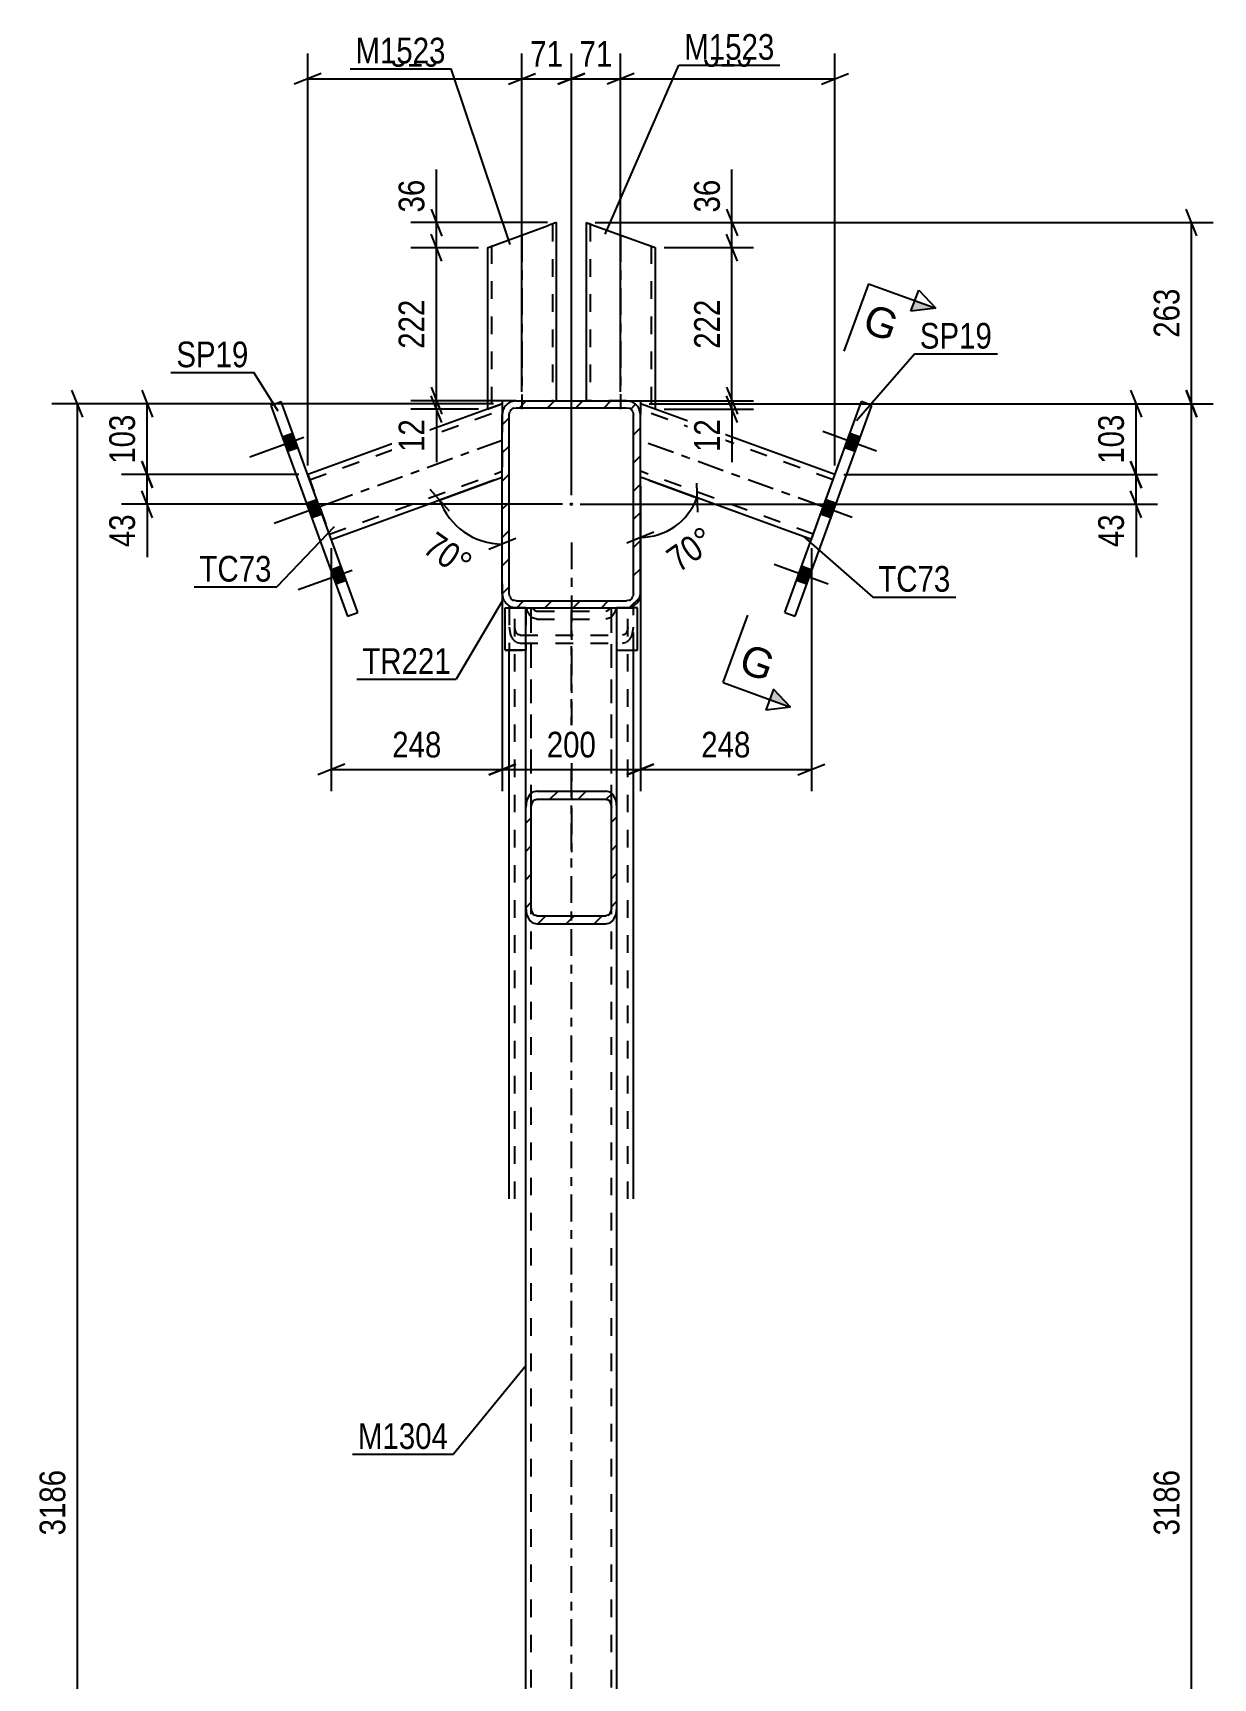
# Model space of a CAD drawing. Header units: millimetres. Extents: x 0 to 1189, y 0 to 841.
# Drawn here: x 168.4 to 299.9, y 183.4 to 366.9 of the extents above; entities that cross this region are included whole.
import ezdxf

# ---------------------------------------------------------------- set-up
doc = ezdxf.new("R2010")
doc.units = ezdxf.units.MM
doc.linetypes.add('DXK_LINE_DOT2', pattern=[3.9198, 1.9599, -1.9599])
doc.linetypes.add('DXK_LINE_DOT3', pattern=[5.9187, 2.979, -0.9799, 0.9799, -0.9799])
doc.styles.add('Arial', font='ARIAL.TTF', dxfattribs={"height": 0.2})
doc.styles.add('Arial Narrow', font='ARIALN.TTF', dxfattribs={"height": 0.2})

# ---------------------------------------------------------------- blocks, each defined once
blk = doc.blocks.new('Part-761554296-2565 - 2394')
at = {"linetype": 'Continuous'}
h = blk.add_hatch(dxfattribs=at)
h.set_pattern_fill('', scale=0.7, style=0, pattern_type=0)
h.set_pattern_definition([(45, (220.7072, 304.3247), (-1.57154, 1.57154), [])])
h.paths.add_polyline_path([(220.71, 324.32), (220.71, 304.32), (220.82, 303.74), (221.16, 303.24), (221.66, 302.9), (222.25, 302.79), (234.55, 302.79), (235.14, 302.9), (235.64, 303.24), (235.97, 303.74), (236.09, 304.32), (236.09, 324.32), (235.97, 324.91), (235.64, 325.41), (235.14, 325.75), (234.55, 325.86), (222.25, 325.86), (221.66, 325.75), (221.16, 325.41), (220.82, 324.91)])
h.paths.add_polyline_path([(221.7, 324.87), (221.95, 325.04), (222.25, 325.09), (234.55, 325.09), (234.85, 325.04), (235.1, 324.87), (235.26, 324.62), (235.32, 324.32), (235.32, 304.32), (235.26, 304.03), (235.1, 303.78), (234.85, 303.61), (234.55, 303.56), (222.25, 303.56), (221.95, 303.61), (221.7, 303.78), (221.53, 304.03), (221.48, 304.32), (221.48, 324.32), (221.53, 324.62)])
blk.add_hatch(color=30, dxfattribs=at).paths.add_polyline_path([(228.4, 314.22, -1), (228.4, 314.42, -1)])
at = {"color": 2, "linetype": 'Continuous'}
for p, q in [((220.82, 324.91), (220.71, 324.32)), ((222.25, 325.86), (221.66, 325.75)), ((221.95, 325.04), (222.25, 325.09)), ((222.25, 325.86), (234.55, 325.86)), ((222.25, 325.09), (234.55, 325.09)), ((235.14, 325.75), (234.55, 325.86)), ((234.55, 325.09), (234.85, 325.04)), ((236.09, 324.32), (235.97, 324.91)), ((220.71, 304.32), (220.71, 324.32)), ((221.48, 324.32), (221.53, 324.62)), ((221.48, 304.32), (221.48, 324.32)), ((235.26, 324.62), (235.32, 324.32)), ((235.32, 304.32), (235.32, 324.32)), ((236.09, 304.32), (236.09, 324.32)), ((220.71, 304.32), (220.82, 303.74)), ((221.53, 304.03), (221.48, 304.32)), ((221.66, 302.9), (222.25, 302.79)), ((222.25, 303.56), (221.95, 303.61)), ((222.25, 303.56), (234.55, 303.56)), ((222.25, 302.79), (234.55, 302.79)), ((234.85, 303.61), (234.55, 303.56)), ((234.55, 302.79), (235.14, 302.9)), ((235.32, 304.32), (235.26, 304.03)), ((235.97, 303.74), (236.09, 304.32))]:
    blk.add_line(p, q, dxfattribs=at)
at = {"color": 30, "linetype": 'DXK_LINE_DOT3'}
blk.add_line((228.4, 314.32), (228.4, 314.32), dxfattribs=at)
at = {"color": 30, "linetype": 'Continuous'}
blk.add_circle((228.4, 314.32), 0.1, dxfattribs=at)
at = {"color": 2, "linetype": 'Continuous'}
for centre, radius, start, end in [((222.25, 324.32), 1.54, 112.5, 157.5), ((222.25, 324.32), 0.769, 112.5, 157.5), ((234.55, 324.32), 0.769, 22.5, 67.5), ((234.55, 324.32), 1.54, 22.5, 67.5), ((222.25, 304.32), 1.54, 202.5, 247.5), ((222.25, 304.32), 0.769, 202.5, 247.5), ((234.55, 304.32), 0.769, 292.5, 337.5), ((234.55, 304.32), 1.54, 292.5, 337.5)]:
    blk.add_arc(centre, radius, start, end, dxfattribs=at)
blk = doc.blocks.new('Bolt-761554296-2548 - 2394')
at = {"linetype": 'Continuous'}
for points in [[(260.03, 320.21), (260.6, 321.8), (259.45, 322.22), (258.87, 320.63)], [(260.03, 320.21), (260.6, 321.8), (259.45, 322.22), (258.87, 320.63)], [(260.03, 320.21), (260.6, 321.8), (259.45, 322.22), (258.87, 320.63)], [(257.33, 312.8), (257.91, 314.39), (256.75, 314.82), (256.17, 313.23)], [(257.33, 312.8), (257.91, 314.39), (256.75, 314.82), (256.17, 313.23)], [(254.63, 305.4), (255.21, 306.99), (254.05, 307.41), (253.48, 305.82)], [(254.63, 305.4), (255.21, 306.99), (254.05, 307.41), (253.48, 305.82)], [(254.63, 305.4), (255.21, 306.99), (254.05, 307.41), (253.48, 305.82)]]:
    blk.add_hatch(color=1, dxfattribs=at).paths.add_polyline_path(points)
at = {"color": 1, "linetype": 'Continuous'}
for p, q in [((262.41, 320.25), (256.41, 322.43)), ((262.41, 320.25), (256.41, 322.43)), ((262.41, 320.25), (256.41, 322.43)), ((260.6, 321.8), (259.45, 322.22)), ((260.6, 321.8), (259.45, 322.22)), ((260.6, 321.8), (259.45, 322.22)), ((260.03, 320.21), (258.87, 320.63)), ((260.03, 320.21), (258.87, 320.63)), ((260.03, 320.21), (258.87, 320.63)), ((259.71, 312.84), (253.71, 315.02)), ((259.71, 312.84), (253.71, 315.02)), ((257.91, 314.39), (256.75, 314.82)), ((257.91, 314.39), (256.75, 314.82)), ((257.33, 312.8), (256.17, 313.23)), ((257.33, 312.8), (256.17, 313.23)), ((257.02, 305.43), (251.02, 307.61)), ((257.02, 305.43), (251.02, 307.61)), ((257.02, 305.43), (251.02, 307.61)), ((255.21, 306.99), (254.05, 307.41)), ((255.21, 306.99), (254.05, 307.41)), ((255.21, 306.99), (254.05, 307.41)), ((254.63, 305.4), (253.48, 305.82)), ((254.63, 305.4), (253.48, 305.82)), ((254.63, 305.4), (253.48, 305.82))]:
    blk.add_line(p, q, dxfattribs=at)
blk = doc.blocks.new('Part-761554296-2412 - 2394')
at = {"color": 2, "linetype": 'Continuous'}
for p, q in [((219.06, 324.93), (199.02, 317.64)), ((220.71, 325.53), (220.71, 324.32)), ((201.65, 310.41), (220.71, 317.34))]:
    blk.add_line(p, q, dxfattribs=at)
at = {"color": 7, "linetype": 'DXK_LINE_DOT2'}
for p, q in [((199.23, 317.06), (220.71, 324.87)), ((219.06, 324.93), (220.71, 325.53)), ((220.71, 324.32), (220.71, 317.34)), ((199.02, 317.64), (201.65, 310.41)), ((201.44, 310.98), (220.71, 318))]:
    blk.add_line(p, q, dxfattribs=at)
at = {"color": 7, "linetype": 'DXK_LINE_DOT3'}
blk.add_line((220.71, 321.43), (200.34, 314.02), dxfattribs=at)
blk = doc.blocks.new('Part-761554296-2418 - 2394')
at = {"color": 7, "linetype": 'DXK_LINE_DOT2'}
for p, q in [((235.78, 302.79), (233.48, 302.79)), ((233.48, 302.79), (233.48, 302.79)), ((234.55, 302.79), (233.48, 302.79)), ((233.48, 298.05), (233.48, 302.79)), ((235.78, 302.79), (235.78, 302.79)), ((233.48, 298.05), (235.78, 298.05))]:
    blk.add_line(p, q, dxfattribs=at)
at = {"color": 2, "linetype": 'Continuous'}
for p, q in [((235.78, 302.79), (234.55, 302.79)), ((235.78, 302.79), (235.78, 302.79)), ((235.78, 298.05), (235.78, 302.79)), ((233.48, 298.05), (235.78, 298.05))]:
    blk.add_line(p, q, dxfattribs=at)
blk = doc.blocks.new('Part-761554296-2451 - 2394')
at = {"color": 7, "linetype": 'DXK_LINE_DOT2'}
for p, q in [((221.48, 302.79), (235.32, 302.79)), ((221.48, 302.79), (221.48, 298.05)), ((222.09, 236.86), (222.09, 302.79)), ((234.71, 236.86), (234.71, 302.79)), ((235.32, 298.05), (235.32, 302.79)), ((221.48, 300.62), (221.57, 299.93)), ((222.14, 300.27), (222.09, 300.62)), ((222.71, 299.72), (222.47, 299.79)), ((222.71, 299.72), (234.09, 299.72)), ((234.33, 299.79), (234.09, 299.72)), ((234.71, 300.62), (234.66, 300.27)), ((235.23, 299.93), (235.32, 300.62)), ((222.24, 298.96), (222.71, 298.82)), ((222.71, 298.82), (234.09, 298.82)), ((234.09, 298.82), (234.56, 298.96))]:
    blk.add_line(p, q, dxfattribs=at)
at = {"color": 2, "linetype": 'Continuous'}
for p, q in [((221.48, 236.86), (221.48, 298.05)), ((235.32, 236.86), (235.32, 298.05))]:
    blk.add_line(p, q, dxfattribs=at)
at = {"color": 7, "linetype": 'DXK_LINE_DOT2'}
for centre, radius, start, end in [((223.16, 300.31), 1.64, 193.2949, 235.5336), ((222.93, 300.46), 0.818, 193.2949, 235.5336), ((233.86, 300.46), 0.818, 304.4664, 346.7051), ((233.64, 300.31), 1.64, 304.4664, 346.7051)]:
    blk.add_arc(centre, radius, start, end, dxfattribs=at)
blk = doc.blocks.new('Part-761554296-2547 - 2394')
at = {"color": 2, "linetype": 'Continuous'}
for p, q in [((221.01, 302.79), (221.01, 302.79)), ((221.01, 302.79), (222.25, 302.79)), ((221.01, 298.05), (221.01, 302.79)), ((223.32, 298.05), (221.01, 298.05))]:
    blk.add_line(p, q, dxfattribs=at)
at = {"color": 7, "linetype": 'DXK_LINE_DOT2'}
for p, q in [((223.32, 302.79), (221.01, 302.79)), ((221.01, 302.79), (221.01, 302.79)), ((222.25, 302.79), (223.32, 302.79)), ((223.32, 302.79), (223.32, 302.79)), ((223.32, 302.79), (223.32, 298.05)), ((221.01, 298.05), (223.32, 298.05))]:
    blk.add_line(p, q, dxfattribs=at)
blk = doc.blocks.new('Part-761554296-2644 - 2394')
at = {"color": 7, "linetype": 'DXK_LINE_DOT2'}
for p, q in [((223.32, 302.79), (233.48, 302.79)), ((223.32, 269.32), (223.32, 302.79)), ((223.94, 80.48), (223.94, 302.79)), ((232.86, 80.48), (232.86, 302.79)), ((233.48, 269.32), (233.48, 302.79))]:
    blk.add_line(p, q, dxfattribs=at)
at = {"color": 7, "linetype": 'DXK_LINE_DOT3'}
blk.add_line((228.4, 80.48), (228.4, 302.79), dxfattribs=at)
at = {"color": 2, "linetype": 'Continuous'}
for p, q in [((223.32, 113.94), (223.32, 269.32)), ((233.48, 113.94), (233.48, 269.32))]:
    blk.add_line(p, q, dxfattribs=at)
blk = doc.blocks.new('Part-761554296-2496 - 2394')
at = {"linetype": 'Continuous'}
h = blk.add_hatch(dxfattribs=at)
h.set_pattern_fill('', scale=0.7, style=0, pattern_type=0)
h.set_pattern_definition([(45, (223.3225, 269.3218), (-1.57154, 1.57154), [])])
h.paths.add_polyline_path([(223.32, 280.55), (223.32, 269.32), (223.42, 268.63), (223.68, 268.05), (224.08, 267.66), (224.55, 267.53), (232.25, 267.53), (232.72, 267.66), (233.12, 268.05), (233.38, 268.63), (233.48, 269.32), (233.48, 280.55), (233.38, 281.24), (233.12, 281.82), (232.72, 282.21), (232.25, 282.35), (224.55, 282.35), (224.08, 282.21), (223.68, 281.82), (223.42, 281.24)])
h.paths.add_polyline_path([(224.12, 281.19), (224.32, 281.38), (224.55, 281.45), (232.25, 281.45), (232.48, 281.38), (232.68, 281.19), (232.81, 280.89), (232.86, 280.55), (232.86, 269.32), (232.81, 268.98), (232.68, 268.69), (232.48, 268.49), (232.25, 268.42), (224.55, 268.42), (224.32, 268.49), (224.12, 268.69), (223.98, 268.98), (223.94, 269.32), (223.94, 280.55), (223.98, 280.89)])
at = {"color": 7, "linetype": 'DXK_LINE_DOT3'}
blk.add_line((228.4, 310.07), (228.4, 274.94), dxfattribs=at)
at = {"color": 2, "linetype": 'Continuous'}
for p, q in [((223.32, 280.55), (223.32, 302.79)), ((233.48, 280.55), (233.48, 302.79)), ((223.42, 281.24), (223.32, 280.55)), ((223.94, 280.55), (223.98, 280.89)), ((224.55, 282.35), (224.08, 282.21)), ((224.32, 281.38), (224.55, 281.45)), ((224.55, 282.35), (232.25, 282.35)), ((224.55, 281.45), (232.25, 281.45)), ((232.72, 282.21), (232.25, 282.35)), ((232.25, 281.45), (232.48, 281.38)), ((232.81, 280.89), (232.86, 280.55)), ((233.48, 280.55), (233.38, 281.24)), ((223.32, 269.32), (223.32, 280.55)), ((223.94, 269.32), (223.94, 280.55)), ((232.86, 269.32), (232.86, 280.55)), ((233.48, 269.32), (233.48, 280.55)), ((223.32, 269.32), (223.42, 268.63)), ((223.98, 268.98), (223.94, 269.32)), ((224.55, 268.42), (224.32, 268.49)), ((224.55, 268.42), (232.25, 268.42)), ((232.48, 268.49), (232.25, 268.42)), ((232.86, 269.32), (232.81, 268.98)), ((233.38, 268.63), (233.48, 269.32)), ((224.08, 267.66), (224.55, 267.53)), ((224.55, 267.53), (232.25, 267.53)), ((232.25, 267.53), (232.72, 267.66))]:
    blk.add_line(p, q, dxfattribs=at)
at = {"color": 7, "linetype": 'DXK_LINE_DOT2'}
for p, q in [((223.32, 302.79), (233.48, 302.79)), ((223.42, 302.62), (223.39, 302.79)), ((223.94, 269.32), (223.94, 302.79)), ((224.07, 302.79), (224.12, 302.68)), ((224.12, 302.68), (224.32, 302.48)), ((232.48, 302.48), (232.68, 302.68)), ((232.68, 302.68), (232.73, 302.79)), ((232.86, 269.32), (232.86, 302.79)), ((233.4, 302.79), (233.38, 302.62)), ((224.55, 301.52), (224.08, 301.65)), ((224.32, 302.48), (224.55, 302.41)), ((224.55, 302.41), (232.25, 302.41)), ((224.55, 301.52), (232.25, 301.52)), ((232.25, 302.41), (232.48, 302.48)), ((232.72, 301.65), (232.25, 301.52)), ((223.32, 269.32), (223.32, 280.55)), ((233.48, 269.32), (233.48, 280.55))]:
    blk.add_line(p, q, dxfattribs=at)
for centre, start, end in [((225.01, 303), 193.2949, 235.5336), ((231.79, 303), 304.4664, 346.7051)]:
    blk.add_arc(centre, 1.64, start, end, dxfattribs=at)
at = {"color": 2, "linetype": 'Continuous'}
for centre, radius, start, end in [((225.01, 280.86), 1.64, 124.4664, 166.7051), ((224.78, 280.71), 0.818, 124.4664, 166.7051), ((232.02, 280.71), 0.818, 13.2949, 55.5336), ((231.79, 280.86), 1.64, 13.2949, 55.5336), ((225.01, 269.01), 1.64, 193.2949, 235.5336), ((224.78, 269.17), 0.818, 193.2949, 235.5336), ((232.02, 269.17), 0.818, 304.4664, 346.7051), ((231.79, 269.01), 1.64, 304.4664, 346.7051)]:
    blk.add_arc(centre, radius, start, end, dxfattribs=at)
blk = doc.blocks.new('Part-761554296-2501 - 2394')
at = {"color": 2, "linetype": 'Continuous'}
for p, q in [((252.19, 302.27), (260.74, 325.77)), ((253.34, 301.85), (261.89, 325.35)), ((261.89, 325.35), (260.74, 325.77)), ((252.19, 302.27), (253.34, 301.85))]:
    blk.add_line(p, q, dxfattribs=at)
blk = doc.blocks.new('Part-761554296-2506 - 2394')
at = {"color": 2, "linetype": 'Continuous'}
for p, q in [((236.09, 325.53), (236.09, 324.32)), ((257.78, 317.63), (237.74, 324.93)), ((255.15, 310.41), (236.09, 317.34))]:
    blk.add_line(p, q, dxfattribs=at)
at = {"color": 7, "linetype": 'DXK_LINE_DOT2'}
for p, q in [((237.74, 324.93), (236.09, 325.53)), ((236.09, 325.53), (236.09, 325.14)), ((257.57, 317.06), (236.09, 324.87)), ((236.09, 317.34), (236.09, 324.32)), ((255.36, 310.98), (236.09, 318)), ((255.15, 310.41), (257.78, 317.63))]:
    blk.add_line(p, q, dxfattribs=at)
at = {"color": 7, "linetype": 'DXK_LINE_DOT3'}
blk.add_line((256.46, 314.02), (236.09, 321.43), dxfattribs=at)
blk = doc.blocks.new('Bolt-761554296-2581 - 2394')
at = {"linetype": 'Continuous'}
for points in [[(197.93, 320.63), (197.35, 322.23), (196.19, 321.8), (196.77, 320.21)], [(197.93, 320.63), (197.35, 322.23), (196.19, 321.8), (196.77, 320.21)], [(197.93, 320.63), (197.35, 322.23), (196.19, 321.8), (196.77, 320.21)], [(200.63, 313.23), (200.05, 314.82), (198.89, 314.39), (199.47, 312.8)], [(200.63, 313.23), (200.05, 314.82), (198.89, 314.39), (199.47, 312.8)], [(203.32, 305.82), (202.74, 307.41), (201.59, 306.99), (202.17, 305.4)], [(203.32, 305.82), (202.74, 307.41), (201.59, 306.99), (202.17, 305.4)], [(203.32, 305.82), (202.74, 307.41), (201.59, 306.99), (202.17, 305.4)]]:
    blk.add_hatch(color=1, dxfattribs=at).paths.add_polyline_path(points)
at = {"color": 1, "linetype": 'Continuous'}
for p, q in [((198.58, 321.77), (192.58, 319.59)), ((198.58, 321.77), (192.58, 319.59)), ((198.58, 321.77), (192.58, 319.59)), ((197.35, 322.23), (196.19, 321.8)), ((197.35, 322.23), (196.19, 321.8)), ((197.35, 322.23), (196.19, 321.8)), ((197.93, 320.63), (196.77, 320.21)), ((197.93, 320.63), (196.77, 320.21)), ((197.93, 320.63), (196.77, 320.21)), ((201.28, 314.36), (195.28, 312.18)), ((201.28, 314.36), (195.28, 312.18)), ((200.05, 314.82), (198.89, 314.39)), ((200.05, 314.82), (198.89, 314.39)), ((200.63, 313.23), (199.47, 312.8)), ((200.63, 313.23), (199.47, 312.8)), ((203.97, 306.95), (197.97, 304.77)), ((203.97, 306.95), (197.97, 304.77)), ((203.97, 306.95), (197.97, 304.77)), ((202.74, 307.41), (201.59, 306.99)), ((202.74, 307.41), (201.59, 306.99)), ((202.74, 307.41), (201.59, 306.99)), ((203.32, 305.82), (202.17, 305.4)), ((203.32, 305.82), (202.17, 305.4)), ((203.32, 305.82), (202.17, 305.4))]:
    blk.add_line(p, q, dxfattribs=at)
blk = doc.blocks.new('Part-761554296-2613 - 2394')
at = {"color": 2, "linetype": 'Continuous'}
for p, q in [((230.05, 345.74), (230.05, 325.86)), ((230.05, 345.74), (230.12, 345.71)), ((230.12, 345.71), (230.62, 345.53)), ((230.62, 345.53), (237.74, 342.94)), ((237.74, 342.94), (237.74, 324.93)), ((234.55, 325.86), (236.09, 325.86)), ((236.09, 325.86), (236.09, 325.53)), ((237.67, 324.95), (236.09, 325.53)), ((237.74, 324.93), (237.67, 324.95))]:
    blk.add_line(p, q, dxfattribs=at)
at = {"color": 7, "linetype": 'DXK_LINE_DOT2'}
for p, q in [((230.05, 345.74), (230.05, 345.74)), ((230.62, 345.53), (230.32, 345.64)), ((230.51, 345.57), (230.51, 325.86)), ((230.51, 345.57), (230.54, 345.55)), ((237.28, 343.1), (237.28, 325.1)), ((234.55, 325.86), (230.05, 325.86))]:
    blk.add_line(p, q, dxfattribs=at)
at = {"color": 7, "linetype": 'DXK_LINE_DOT3'}
blk.add_line((233.89, 344.34), (233.89, 324.93), dxfattribs=at)
blk = doc.blocks.new('Part-761554296-2628 - 2394')
at = {"color": 2, "linetype": 'Continuous'}
for p, q in [((219.13, 342.96), (225.83, 345.4)), ((226.75, 345.73), (225.83, 345.4)), ((226.75, 325.86), (226.75, 345.73)), ((219.06, 342.93), (219.13, 342.96)), ((219.06, 342.93), (219.06, 324.93)), ((220.71, 325.53), (219.06, 324.93)), ((222.25, 325.86), (220.71, 325.86)), ((220.71, 325.86), (220.71, 325.53))]:
    blk.add_line(p, q, dxfattribs=at)
at = {"color": 7, "linetype": 'DXK_LINE_DOT2'}
for p, q in [((226.29, 345.57), (226.29, 325.86)), ((219.52, 343.1), (219.56, 343.12)), ((219.52, 343.1), (219.52, 325.09)), ((222.25, 325.86), (226.75, 325.86))]:
    blk.add_line(p, q, dxfattribs=at)
at = {"color": 7, "linetype": 'DXK_LINE_DOT3'}
blk.add_line((222.9, 344.33), (222.9, 324.93), dxfattribs=at)
blk = doc.blocks.new('Part-761554296-2661 - 2394')
at = {"color": 2, "linetype": 'Continuous'}
for p, q in [((194.91, 325.35), (196.06, 325.77)), ((194.91, 325.35), (203.46, 301.85)), ((204.61, 302.27), (196.06, 325.77)), ((203.46, 301.85), (204.61, 302.27))]:
    blk.add_line(p, q, dxfattribs=at)
blk = doc.blocks.new('StraightDimension-761554296-28421 - 2394')
at = {"color": 7, "linetype": 'Continuous'}
for p, q in [((222.9, 326.86), (222.9, 364.6)), ((228.4, 315.32), (228.4, 364.6)), ((221.4, 361.15), (224.4, 362.35)), ((222.9, 361.75), (228.4, 361.75)), ((229.9, 362.35), (226.9, 361.15))]:
    blk.add_line(p, q, dxfattribs=at)
at = {"color": 0}
blk.add_wipeout([(228.08, 362.5), (228.08, 366.7), (223.22, 366.7), (223.22, 362.5)], dxfattribs=at)
at = {"color": 3, "style": 'Arial Narrow'}
blk.add_text('71', height=2.863, dxfattribs=at).set_placement((223.82, 363.1))
blk = doc.blocks.new('StraightDimension-761554296-28422 - 2394')
at = {"color": 7, "linetype": 'Continuous'}
for p, q in [((199.02, 318.64), (199.02, 364.6)), ((222.9, 326.86), (222.9, 364.6)), ((200.52, 362.35), (197.52, 361.15)), ((199.02, 361.75), (222.9, 361.75)), ((221.4, 361.15), (224.4, 362.35))]:
    blk.add_line(p, q, dxfattribs=at)
at = {"color": 0}
blk.add_wipeout([(214.31, 362.5), (214.31, 366.7), (207.62, 366.7), (207.62, 362.5)], dxfattribs=at)
at = {"color": 3, "style": 'Arial Narrow'}
blk.add_text('310', height=2.863, dxfattribs=at).set_placement((208.22, 363.1))
blk = doc.blocks.new('StraightDimension-761554296-28305 - 2394')
at = {"color": 7, "linetype": 'Continuous'}
for p, q in [((212.77, 327.36), (213.97, 324.36)), ((221.9, 325.86), (210.52, 325.86)), ((218.06, 324.93), (210.52, 324.93)), ((213.97, 323.43), (212.77, 326.43)), ((213.37, 324.93), (213.37, 325.86))]:
    blk.add_line(p, q, dxfattribs=at)
at = {"color": 0}
blk.add_wipeout([(212.62, 324.4), (208.42, 324.4), (208.42, 319.55), (212.62, 319.55)], dxfattribs=at)
at = {"color": 7, "linetype": 'Continuous'}
blk.add_line((213.37, 324.93), (213.37, 319.02), dxfattribs=at)
blk.add_line((213.37, 324.93), (213.37, 319.02), dxfattribs=at)
at = {"color": 3, "style": 'Arial Narrow'}
blk.add_text('12', height=2.863, rotation=90.0002, dxfattribs=at).set_placement((212.02, 320.15))
blk = doc.blocks.new('StraightDimension-761554296-27932 - 2394')
at = {"color": 7, "linetype": 'Continuous'}
for p, q in [((290.73, 327.03), (291.93, 324.03)), ((237.09, 325.53), (293.73, 325.53)), ((291.33, 317.63), (291.33, 325.53)), ((258.78, 317.63), (293.73, 317.63)), ((291.93, 316.13), (290.73, 319.13))]:
    blk.add_line(p, q, dxfattribs=at)
at = {"color": 0}
blk.add_wipeout([(290.58, 324.92), (286.38, 324.92), (286.38, 318.24), (290.58, 318.24)], dxfattribs=at)
at = {"color": 3, "style": 'Arial Narrow'}
blk.add_text('103', height=2.863, rotation=90.0002, dxfattribs=at).set_placement((289.98, 318.84))
blk = doc.blocks.new('AngleDimension-761554296-2801 - 2394')
at = {"color": 7, "linetype": 'Continuous'}
for p, q in [((242.39, 315.05), (236.09, 317.34)), ((236.09, 310.63), (236.09, 317.34)), ((237.03, 317), (242.39, 315.05)), ((242.34, 316.66), (242.45, 313.43)), ((234.59, 310.03), (237.59, 311.23))]:
    blk.add_line(p, q, dxfattribs=at)
blk.add_arc((236.09, 317.34), 6.71, 270, 340.0001, dxfattribs=at)
at = {"color": 0}
blk.add_wipeout([(245.51, 309.52), (243.1, 312.96), (237.81, 309.26), (240.22, 305.82)], dxfattribs=at)
at = {"color": 3, "style": 'Arial Narrow'}
blk.add_text('70°', height=2.863, rotation=35.002, dxfattribs=at).set_placement((240.37, 306.65))
blk = doc.blocks.new('StraightDimension-761554296-27933 - 2394')
at = {"color": 7, "linetype": 'Continuous'}
for p, q in [((258.78, 317.63), (293.73, 317.63)), ((290.73, 319.13), (291.93, 316.13)), ((291.33, 314.32), (291.33, 317.63)), ((291.93, 312.82), (290.73, 315.82)), ((229.4, 314.32), (293.73, 314.32))]:
    blk.add_line(p, q, dxfattribs=at)
at = {"color": 0}
blk.add_wipeout([(290.58, 313.8), (286.38, 313.8), (286.38, 308.94), (290.58, 308.94)], dxfattribs=at)
at = {"color": 7, "linetype": 'Continuous'}
blk.add_line((291.33, 314.32), (291.33, 308.42), dxfattribs=at)
blk.add_line((291.33, 314.32), (291.33, 308.42), dxfattribs=at)
at = {"color": 3, "style": 'Arial Narrow'}
blk.add_text('43', height=2.863, rotation=90.0002, dxfattribs=at).set_placement((289.98, 309.54))
blk = doc.blocks.new('StraightDimension-761554296-2834 - 2394')
at = {"color": 7, "linetype": 'Continuous'}
for p, q in [((298.12, 324.03), (296.92, 327.03)), ((237.09, 325.53), (299.92, 325.53)), ((297.52, 80.48), (297.52, 325.53))]:
    blk.add_line(p, q, dxfattribs=at)
at = {"color": 0}
blk.add_wipeout([(296.77, 207.26), (292.57, 207.26), (292.57, 198.75), (296.77, 198.75)], dxfattribs=at)
at = {"color": 3, "style": 'Arial Narrow'}
blk.add_text('3186', height=2.863, rotation=90.0002, dxfattribs=at).set_placement((296.17, 199.35))
blk = doc.blocks.new('StraightDimension-761554296-27761 - 2394')
at = {"color": 7, "linetype": 'Continuous'}
for p, q in [((198.02, 317.64), (178.27, 317.64)), ((180.52, 319.14), (181.72, 316.14)), ((181.12, 314.32), (181.12, 317.64)), ((181.72, 312.82), (180.52, 315.82)), ((227.4, 314.32), (178.27, 314.32))]:
    blk.add_line(p, q, dxfattribs=at)
at = {"color": 0}
blk.add_wipeout([(180.37, 313.8), (176.17, 313.8), (176.17, 308.94), (180.37, 308.94)], dxfattribs=at)
at = {"color": 7, "linetype": 'Continuous'}
blk.add_line((181.12, 314.32), (181.12, 308.42), dxfattribs=at)
blk.add_line((181.12, 314.32), (181.12, 308.42), dxfattribs=at)
at = {"color": 3, "style": 'Arial Narrow'}
blk.add_text('43', height=2.863, rotation=90.0002, dxfattribs=at).set_placement((179.77, 309.54))
blk = doc.blocks.new('AngleDimension-761554296-2797 - 2394')
at = {"color": 7, "linetype": 'Continuous'}
for p, q in [((212.63, 316), (214.78, 313.59)), ((213.71, 314.79), (220.71, 317.34)), ((219.77, 317), (213.71, 314.79)), ((220.71, 309.89), (220.71, 317.34)), ((222.21, 310.49), (219.21, 309.29))]:
    blk.add_line(p, q, dxfattribs=at)
blk.add_arc((220.71, 317.34), 7.45, 200.0001, 270, dxfattribs=at)
at = {"color": 0}
blk.add_wipeout([(216.15, 305.21), (218.56, 308.65), (213.27, 312.35), (210.86, 308.91)], dxfattribs=at)
at = {"color": 3, "style": 'Arial Narrow'}
blk.add_text('70°', height=2.863, rotation=-35.002, dxfattribs=at).set_placement((211.7, 309.06))
blk = doc.blocks.new('StraightDimension-761554296-27986 - 2394')
at = {"color": 7, "linetype": 'Continuous'}
for p, q in [((236.09, 316.34), (236.09, 282.34)), ((220.71, 305.44), (220.71, 282.34)), ((222.21, 285.34), (219.21, 284.14)), ((220.71, 284.74), (236.09, 284.74)), ((234.59, 284.14), (237.59, 285.34))]:
    blk.add_line(p, q, dxfattribs=at)
at = {"color": 0}
blk.add_wipeout([(231.74, 285.49), (231.74, 289.69), (225.06, 289.69), (225.06, 285.49)], dxfattribs=at)
at = {"color": 3, "style": 'Arial Narrow'}
blk.add_text('200', height=2.863, dxfattribs=at).set_placement((225.66, 286.09))
blk = doc.blocks.new('StraightDimension-761554296-2820 - 2394')
at = {"color": 7, "linetype": 'Continuous'}
for p, q in [((298.12, 344.24), (296.92, 347.24)), ((231.05, 345.74), (299.92, 345.74)), ((297.52, 325.53), (297.52, 345.74)), ((296.92, 327.03), (298.12, 324.03)), ((237.09, 325.53), (299.92, 325.53))]:
    blk.add_line(p, q, dxfattribs=at)
at = {"color": 0}
blk.add_wipeout([(296.77, 338.97), (292.57, 338.97), (292.57, 332.29), (296.77, 332.29)], dxfattribs=at)
at = {"color": 3, "style": 'Arial Narrow'}
blk.add_text('263', height=2.863, rotation=90.0002, dxfattribs=at).set_placement((296.17, 332.89))
blk = doc.blocks.new('StraightDimension-761554296-27473 - 2394')
at = {"color": 7, "linetype": 'Continuous'}
for p, q in [((173.95, 324.03), (172.75, 327.03)), ((219.71, 325.53), (170.5, 325.53)), ((173.35, 80.48), (173.35, 325.53))]:
    blk.add_line(p, q, dxfattribs=at)
at = {"color": 0}
blk.add_wipeout([(172.6, 207.26), (168.4, 207.26), (168.4, 198.75), (172.6, 198.75)], dxfattribs=at)
at = {"color": 3, "style": 'Arial Narrow'}
blk.add_text('3186', height=2.863, rotation=90.0002, dxfattribs=at).set_placement((172, 199.35))
blk = doc.blocks.new('StraightDimension-761554296-27760 - 2394')
at = {"color": 7, "linetype": 'Continuous'}
for p, q in [((180.52, 327.03), (181.72, 324.03)), ((219.71, 325.53), (178.27, 325.53)), ((181.12, 317.64), (181.12, 325.53)), ((198.02, 317.64), (178.27, 317.64)), ((181.72, 316.14), (180.52, 319.14))]:
    blk.add_line(p, q, dxfattribs=at)
at = {"color": 0}
blk.add_wipeout([(180.37, 324.92), (176.17, 324.92), (176.17, 318.24), (180.37, 318.24)], dxfattribs=at)
at = {"color": 3, "style": 'Arial Narrow'}
blk.add_text('103', height=2.863, rotation=90.0002, dxfattribs=at).set_placement((179.77, 318.84))
blk = doc.blocks.new('StraightDimension-761554296-27985 - 2394')
at = {"color": 7, "linetype": 'Continuous'}
for p, q in [((236.09, 316.34), (236.09, 282.34)), ((255.15, 309.41), (255.15, 282.34)), ((237.59, 285.34), (234.59, 284.14)), ((236.09, 284.74), (255.15, 284.74)), ((253.65, 284.14), (256.65, 285.34))]:
    blk.add_line(p, q, dxfattribs=at)
at = {"color": 0}
blk.add_wipeout([(248.96, 285.49), (248.96, 289.69), (242.28, 289.69), (242.28, 285.49)], dxfattribs=at)
at = {"color": 3, "style": 'Arial Narrow'}
blk.add_text('248', height=2.863, dxfattribs=at).set_placement((242.88, 286.09))
blk = doc.blocks.new('StraightDimension-761554296-27987 - 2394')
at = {"color": 7, "linetype": 'Continuous'}
for p, q in [((201.65, 309.41), (201.65, 282.34)), ((220.71, 305.44), (220.71, 282.34)), ((203.15, 285.34), (200.15, 284.14)), ((201.65, 284.74), (220.71, 284.74)), ((219.21, 284.14), (222.21, 285.34))]:
    blk.add_line(p, q, dxfattribs=at)
at = {"color": 0}
blk.add_wipeout([(214.52, 285.49), (214.52, 289.69), (207.84, 289.69), (207.84, 285.49)], dxfattribs=at)
at = {"color": 3, "style": 'Arial Narrow'}
blk.add_text('248', height=2.863, dxfattribs=at).set_placement((208.44, 286.09))
blk = doc.blocks.new('StraightDimension-761554296-28303 - 2394')
at = {"color": 7, "linetype": 'Continuous'}
for p, q in [((212.77, 347.23), (213.97, 344.23)), ((225.75, 345.73), (210.52, 345.73)), ((213.37, 342.93), (213.37, 345.73)), ((213.97, 341.43), (212.77, 344.43)), ((218.06, 342.93), (210.52, 342.93))]:
    blk.add_line(p, q, dxfattribs=at)
at = {"color": 0}
blk.add_wipeout([(212.62, 351.12), (208.42, 351.12), (208.42, 346.26), (212.62, 346.26)], dxfattribs=at)
at = {"color": 7, "linetype": 'Continuous'}
blk.add_line((213.37, 345.73), (213.37, 351.64), dxfattribs=at)
blk.add_line((213.37, 345.73), (213.37, 351.64), dxfattribs=at)
at = {"color": 3, "style": 'Arial Narrow'}
blk.add_text('36', height=2.863, rotation=90.0002, dxfattribs=at).set_placement((212.02, 346.86))
blk = doc.blocks.new('StraightDimension-761554296-28304 - 2394')
at = {"color": 7, "linetype": 'Continuous'}
for p, q in [((213.97, 341.43), (212.77, 344.43)), ((218.06, 342.93), (210.52, 342.93)), ((213.37, 325.86), (213.37, 342.93)), ((212.77, 327.36), (213.97, 324.36)), ((221.9, 325.86), (210.52, 325.86))]:
    blk.add_line(p, q, dxfattribs=at)
at = {"color": 0}
blk.add_wipeout([(212.62, 337.74), (208.42, 337.74), (208.42, 331.06), (212.62, 331.06)], dxfattribs=at)
at = {"color": 3, "style": 'Arial Narrow'}
blk.add_text('222', height=2.863, rotation=90.0002, dxfattribs=at).set_placement((212.02, 331.66))
blk = doc.blocks.new('StraightDimension-761554296-28365 - 2394')
at = {"color": 7, "linetype": 'Continuous'}
for p, q in [((245.7, 347.24), (246.9, 344.24)), ((231.05, 345.74), (248.7, 345.74)), ((246.3, 342.94), (246.3, 345.74)), ((246.9, 341.44), (245.7, 344.44)), ((238.74, 342.94), (248.7, 342.94))]:
    blk.add_line(p, q, dxfattribs=at)
at = {"color": 0}
blk.add_wipeout([(245.55, 351.12), (241.35, 351.12), (241.35, 346.26), (245.55, 346.26)], dxfattribs=at)
at = {"color": 7, "linetype": 'Continuous'}
blk.add_line((246.3, 345.74), (246.3, 351.64), dxfattribs=at)
blk.add_line((246.3, 345.74), (246.3, 351.64), dxfattribs=at)
at = {"color": 3, "style": 'Arial Narrow'}
blk.add_text('36', height=2.863, rotation=90.0002, dxfattribs=at).set_placement((244.95, 346.86))
blk = doc.blocks.new('StraightDimension-761554296-28366 - 2394')
at = {"color": 7, "linetype": 'Continuous'}
for p, q in [((246.9, 341.44), (245.7, 344.44)), ((238.74, 342.94), (248.7, 342.94)), ((246.3, 325.86), (246.3, 342.94)), ((245.7, 327.36), (246.9, 324.36)), ((235.38, 325.86), (248.7, 325.86))]:
    blk.add_line(p, q, dxfattribs=at)
at = {"color": 0}
blk.add_wipeout([(245.55, 337.74), (241.35, 337.74), (241.35, 331.06), (245.55, 331.06)], dxfattribs=at)
at = {"color": 3, "style": 'Arial Narrow'}
blk.add_text('222', height=2.863, rotation=90.0002, dxfattribs=at).set_placement((244.95, 331.66))
blk = doc.blocks.new('StraightDimension-761554296-28367 - 2394')
at = {"color": 7, "linetype": 'Continuous'}
for p, q in [((245.7, 327.36), (246.9, 324.36)), ((235.38, 325.86), (248.7, 325.86)), ((238.74, 324.93), (248.7, 324.93)), ((246.9, 323.43), (245.7, 326.43)), ((246.3, 324.93), (246.3, 325.86))]:
    blk.add_line(p, q, dxfattribs=at)
at = {"color": 0}
blk.add_wipeout([(245.55, 324.4), (241.35, 324.4), (241.35, 319.55), (245.55, 319.55)], dxfattribs=at)
at = {"color": 7, "linetype": 'Continuous'}
blk.add_line((246.3, 324.93), (246.3, 319.02), dxfattribs=at)
blk.add_line((246.3, 324.93), (246.3, 319.02), dxfattribs=at)
at = {"color": 3, "style": 'Arial Narrow'}
blk.add_text('12', height=2.863, rotation=90.0002, dxfattribs=at).set_placement((244.95, 320.15))
blk = doc.blocks.new('StraightDimension-761554296-28419 - 2394')
at = {"color": 7, "linetype": 'Continuous'}
for p, q in [((233.89, 326.86), (233.89, 364.6)), ((257.78, 318.63), (257.78, 364.6)), ((235.39, 362.35), (232.39, 361.15)), ((233.89, 361.75), (257.78, 361.75)), ((256.28, 361.15), (259.28, 362.35))]:
    blk.add_line(p, q, dxfattribs=at)
at = {"color": 0}
blk.add_wipeout([(249.18, 362.5), (249.18, 366.7), (242.49, 366.7), (242.49, 362.5)], dxfattribs=at)
at = {"color": 3, "style": 'Arial Narrow'}
blk.add_text('310', height=2.863, dxfattribs=at).set_placement((243.09, 363.1))
blk = doc.blocks.new('StraightDimension-761554296-28420 - 2394')
at = {"color": 7, "linetype": 'Continuous'}
for p, q in [((228.4, 315.32), (228.4, 364.6)), ((233.89, 326.86), (233.89, 364.6)), ((226.9, 361.15), (229.9, 362.35)), ((228.4, 361.75), (233.89, 361.75)), ((235.39, 362.35), (232.39, 361.15))]:
    blk.add_line(p, q, dxfattribs=at)
at = {"color": 0}
blk.add_wipeout([(233.57, 362.5), (233.57, 366.7), (228.72, 366.7), (228.72, 362.5)], dxfattribs=at)
at = {"color": 3, "style": 'Arial Narrow'}
blk.add_text('71', height=2.863, dxfattribs=at).set_placement((229.32, 363.1))
blk = doc.blocks.new('Mark-761554296-2408 - 2394')
at = {"color": 0}
blk.add_wipeout([(194.99, 305.7), (194.99, 308.7), (186.96, 308.7), (186.96, 305.7)], dxfattribs=at)
blk.add_wipeout([(194.99, 305.7), (194.99, 308.7), (186.96, 308.7), (186.96, 305.7)], dxfattribs=at)
at = {"color": 30, "linetype": 'Continuous'}
for p in [(201.98, 311.79), (186.36, 305.1)]:
    blk.add_line(p, (195.59, 305.1), dxfattribs=at)
at = {"color": 3, "style": 'Arial Narrow'}
blk.add_text('TC73', height=2.863, dxfattribs=at).set_placement((186.96, 305.7))
blk = doc.blocks.new('Mark-761554296-2497 - 2394')
at = {"color": 0}
blk.add_wipeout([(275.28, 331.68), (275.28, 334.68), (267.24, 334.68), (267.24, 331.68)], dxfattribs=at)
blk.add_wipeout([(275.28, 331.68), (275.28, 334.68), (267.24, 334.68), (267.24, 331.68)], dxfattribs=at)
at = {"color": 30, "linetype": 'Continuous'}
for p, q in [((260.17, 323.67), (266.64, 331.08)), ((266.64, 331.08), (275.88, 331.08))]:
    blk.add_line(p, q, dxfattribs=at)
at = {"color": 3, "style": 'Arial Narrow'}
blk.add_text('SP19', height=2.863, dxfattribs=at).set_placement((267.24, 331.68))
blk = doc.blocks.new('Mark-761554296-2502 - 2394')
at = {"color": 0}
blk.add_wipeout([(270.64, 304.57), (270.64, 307.57), (262.61, 307.57), (262.61, 304.57)], dxfattribs=at)
blk.add_wipeout([(270.64, 304.57), (270.64, 307.57), (262.61, 307.57), (262.61, 304.57)], dxfattribs=at)
at = {"color": 30, "linetype": 'Continuous'}
for p, q in [((254.29, 310.72), (262.01, 303.97)), ((262.01, 303.97), (271.24, 303.97))]:
    blk.add_line(p, q, dxfattribs=at)
at = {"color": 3, "style": 'Arial Narrow'}
blk.add_text('TC73', height=2.863, dxfattribs=at).set_placement((262.61, 304.57))
blk = doc.blocks.new('Mark-761554296-2561 - 2394')
at = {"color": 0}
blk.add_wipeout([(214.97, 295.41), (214.97, 298.41), (205.11, 298.41), (205.11, 295.41)], dxfattribs=at)
blk.add_wipeout([(214.97, 295.41), (214.97, 298.41), (205.11, 298.41), (205.11, 295.41)], dxfattribs=at)
at = {"color": 30, "linetype": 'Continuous'}
for p in [(220.71, 303.52), (204.51, 294.81)]:
    blk.add_line(p, (215.57, 294.81), dxfattribs=at)
at = {"color": 3, "style": 'Arial Narrow'}
blk.add_text('TR221', height=2.863, dxfattribs=at).set_placement((205.11, 295.41))
blk = doc.blocks.new('SectionMark-761554296-3183 - 2394')
at = {"linetype": 'Continuous'}
blk.add_hatch(color=6, dxfattribs=at).paths.add_polyline_path([(266.25, 335.86), (266.68, 337.03), (269.03, 336.18)])
at = {"color": 6, "linetype": 'Continuous'}
for p, q in [((266.25, 335.86), (267.11, 338.21)), ((267.11, 338.21), (269.03, 336.18)), ((269.03, 336.18), (266.25, 335.86)), ((252.84, 291.69), (250.06, 291.38))]:
    blk.add_line(p, q, dxfattribs=at)
at = {"color": 0, "linetype": 'Continuous'}
for points in [[(264.07, 332.4), (265.26, 335.69), (261.85, 336.93), (260.65, 333.64)], [(250.27, 294.49), (251.47, 297.78), (248.06, 299.02), (246.86, 295.73)]]:
    blk.add_wipeout(points, dxfattribs=at)
at = {"linetype": 'Continuous'}
blk.add_hatch(color=6, dxfattribs=at).paths.add_polyline_path([(250.49, 292.55), (250.92, 293.72), (252.84, 291.69)])
at = {"color": 6, "linetype": 'Continuous'}
for p, q in [((261.51, 338.91), (258.77, 331.4)), ((261.51, 338.91), (269.03, 336.18)), ((245.32, 294.43), (248.06, 301.95)), ((245.32, 294.43), (252.84, 291.69)), ((250.92, 293.72), (250.06, 291.38)), ((252.84, 291.69), (250.92, 293.72))]:
    blk.add_line(p, q, dxfattribs=at)
at = {"color": 3, "linetype": 'Continuous', "style": 'Arial'}
for p in [(260.65, 333.64), (246.86, 295.73)]:
    blk.add_text('G', height=3.34, rotation=-20.002, dxfattribs=at).set_placement(p)
blk = doc.blocks.new('Mark-761554296-27594 - 2394')
at = {"color": 0}
blk.add_wipeout([(192.42, 329.6), (192.42, 332.6), (184.38, 332.6), (184.38, 329.6)], dxfattribs=at)
blk.add_wipeout([(192.42, 329.6), (192.42, 332.6), (184.38, 332.6), (184.38, 329.6)], dxfattribs=at)
at = {"color": 30, "linetype": 'Continuous'}
for p in [(183.78, 329), (195.74, 324.71)]:
    blk.add_line(p, (193.02, 329), dxfattribs=at)
at = {"color": 3, "style": 'Arial Narrow'}
blk.add_text('SP19', height=2.863, dxfattribs=at).set_placement((184.38, 329.6))
blk = doc.blocks.new('Mark-761554296-2609 - 2394')
at = {"color": 0}
blk.add_wipeout([(251.04, 363.88), (251.04, 366.88), (240.99, 366.88), (240.99, 363.88)], dxfattribs=at)
blk.add_wipeout([(251.04, 363.88), (251.04, 366.88), (240.99, 366.88), (240.99, 363.88)], dxfattribs=at)
at = {"color": 30, "linetype": 'Continuous'}
for p, q in [((232.17, 344.44), (240.39, 363.28)), ((240.39, 363.28), (251.64, 363.28))]:
    blk.add_line(p, q, dxfattribs=at)
at = {"color": 3, "style": 'Arial Narrow'}
blk.add_text('M1523', height=2.863, dxfattribs=at).set_placement((240.99, 363.88))
blk = doc.blocks.new('Mark-761554296-2624 - 2394')
at = {"color": 0}
blk.add_wipeout([(214.39, 363.48), (214.39, 366.48), (204.34, 366.48), (204.34, 363.48)], dxfattribs=at)
blk.add_wipeout([(214.39, 363.48), (214.39, 366.48), (204.34, 366.48), (204.34, 363.48)], dxfattribs=at)
at = {"color": 30, "linetype": 'Continuous'}
for p in [(203.74, 362.88), (221.57, 343.3)]:
    blk.add_line(p, (214.99, 362.88), dxfattribs=at)
at = {"color": 3, "style": 'Arial Narrow'}
blk.add_text('M1523', height=2.863, dxfattribs=at).set_placement((204.34, 363.48))
blk = doc.blocks.new('Mark-761554296-2640 - 2394')
at = {"color": 0}
blk.add_wipeout([(214.67, 208.99), (214.67, 211.99), (204.62, 211.99), (204.62, 208.99)], dxfattribs=at)
blk.add_wipeout([(214.67, 208.99), (214.67, 211.99), (204.62, 211.99), (204.62, 208.99)], dxfattribs=at)
at = {"color": 30, "linetype": 'Continuous'}
for p in [(223.32, 218.26), (204.02, 208.39)]:
    blk.add_line(p, (215.27, 208.39), dxfattribs=at)
at = {"color": 3, "style": 'Arial Narrow'}
blk.add_text('M1304', height=2.863, dxfattribs=at).set_placement((204.62, 208.99))

msp = doc.modelspace()

# ---------------------------------------------------------------- block references
for name in ['Part-761554296-2628 - 2394', 'Part-761554296-2613 - 2394', 'Part-761554296-2661 - 2394', 'Part-761554296-2412 - 2394', 'Part-761554296-2565 - 2394', 'Part-761554296-2506 - 2394', 'Part-761554296-2501 - 2394', 'Bolt-761554296-2581 - 2394', 'Bolt-761554296-2548 - 2394', 'Part-761554296-2496 - 2394', 'Part-761554296-2547 - 2394', 'Part-761554296-2451 - 2394', 'Part-761554296-2644 - 2394', 'Part-761554296-2418 - 2394']:
    msp.add_blockref(name, (0, 0))

# ---------------------------------------------------------------- next in the draw order: block references
for name in ['StraightDimension-761554296-28421 - 2394', 'StraightDimension-761554296-27932 - 2394']:
    msp.add_blockref(name, (0, 0))

# ---------------------------------------------------------------- next in the draw order: block references
for name in ['StraightDimension-761554296-28422 - 2394', 'AngleDimension-761554296-2801 - 2394']:
    msp.add_blockref(name, (0, 0))

# ---------------------------------------------------------------- next in the draw order: block references
for name in ['StraightDimension-761554296-28303 - 2394', 'StraightDimension-761554296-28305 - 2394', 'StraightDimension-761554296-27933 - 2394']:
    msp.add_blockref(name, (0, 0))

# ---------------------------------------------------------------- next in the draw order: block references
for name in ['StraightDimension-761554296-2834 - 2394', 'StraightDimension-761554296-27761 - 2394']:
    msp.add_blockref(name, (0, 0))

# ---------------------------------------------------------------- next in the draw order: block references
for name in ['StraightDimension-761554296-2820 - 2394', 'AngleDimension-761554296-2797 - 2394']:
    msp.add_blockref(name, (0, 0))

# ---------------------------------------------------------------- next in the draw order: block references
for name in ['StraightDimension-761554296-28365 - 2394', 'StraightDimension-761554296-27986 - 2394']:
    msp.add_blockref(name, (0, 0))

# ---------------------------------------------------------------- next in the draw order: block references
for name in ['StraightDimension-761554296-28366 - 2394', 'StraightDimension-761554296-27473 - 2394', 'StraightDimension-761554296-27985 - 2394']:
    msp.add_blockref(name, (0, 0))

# ---------------------------------------------------------------- next in the draw order: block references
for name in ['StraightDimension-761554296-27760 - 2394', 'StraightDimension-761554296-28367 - 2394', 'Mark-761554296-2502 - 2394', 'StraightDimension-761554296-27987 - 2394', 'Mark-761554296-2640 - 2394']:
    msp.add_blockref(name, (0, 0))

# ---------------------------------------------------------------- next in the draw order: block references
for name in ['StraightDimension-761554296-28419 - 2394', 'StraightDimension-761554296-28304 - 2394', 'Mark-761554296-27594 - 2394', 'Mark-761554296-2408 - 2394', 'Mark-761554296-2561 - 2394']:
    msp.add_blockref(name, (0, 0))

# ---------------------------------------------------------------- next in the draw order: block references
for name in ['Mark-761554296-2624 - 2394', 'StraightDimension-761554296-28420 - 2394', 'Mark-761554296-2497 - 2394']:
    msp.add_blockref(name, (0, 0))

# ---------------------------------------------------------------- next in the draw order: block references
for name in ['Mark-761554296-2609 - 2394', 'SectionMark-761554296-3183 - 2394']:
    msp.add_blockref(name, (0, 0))

doc.saveas('drawing.dxf')
